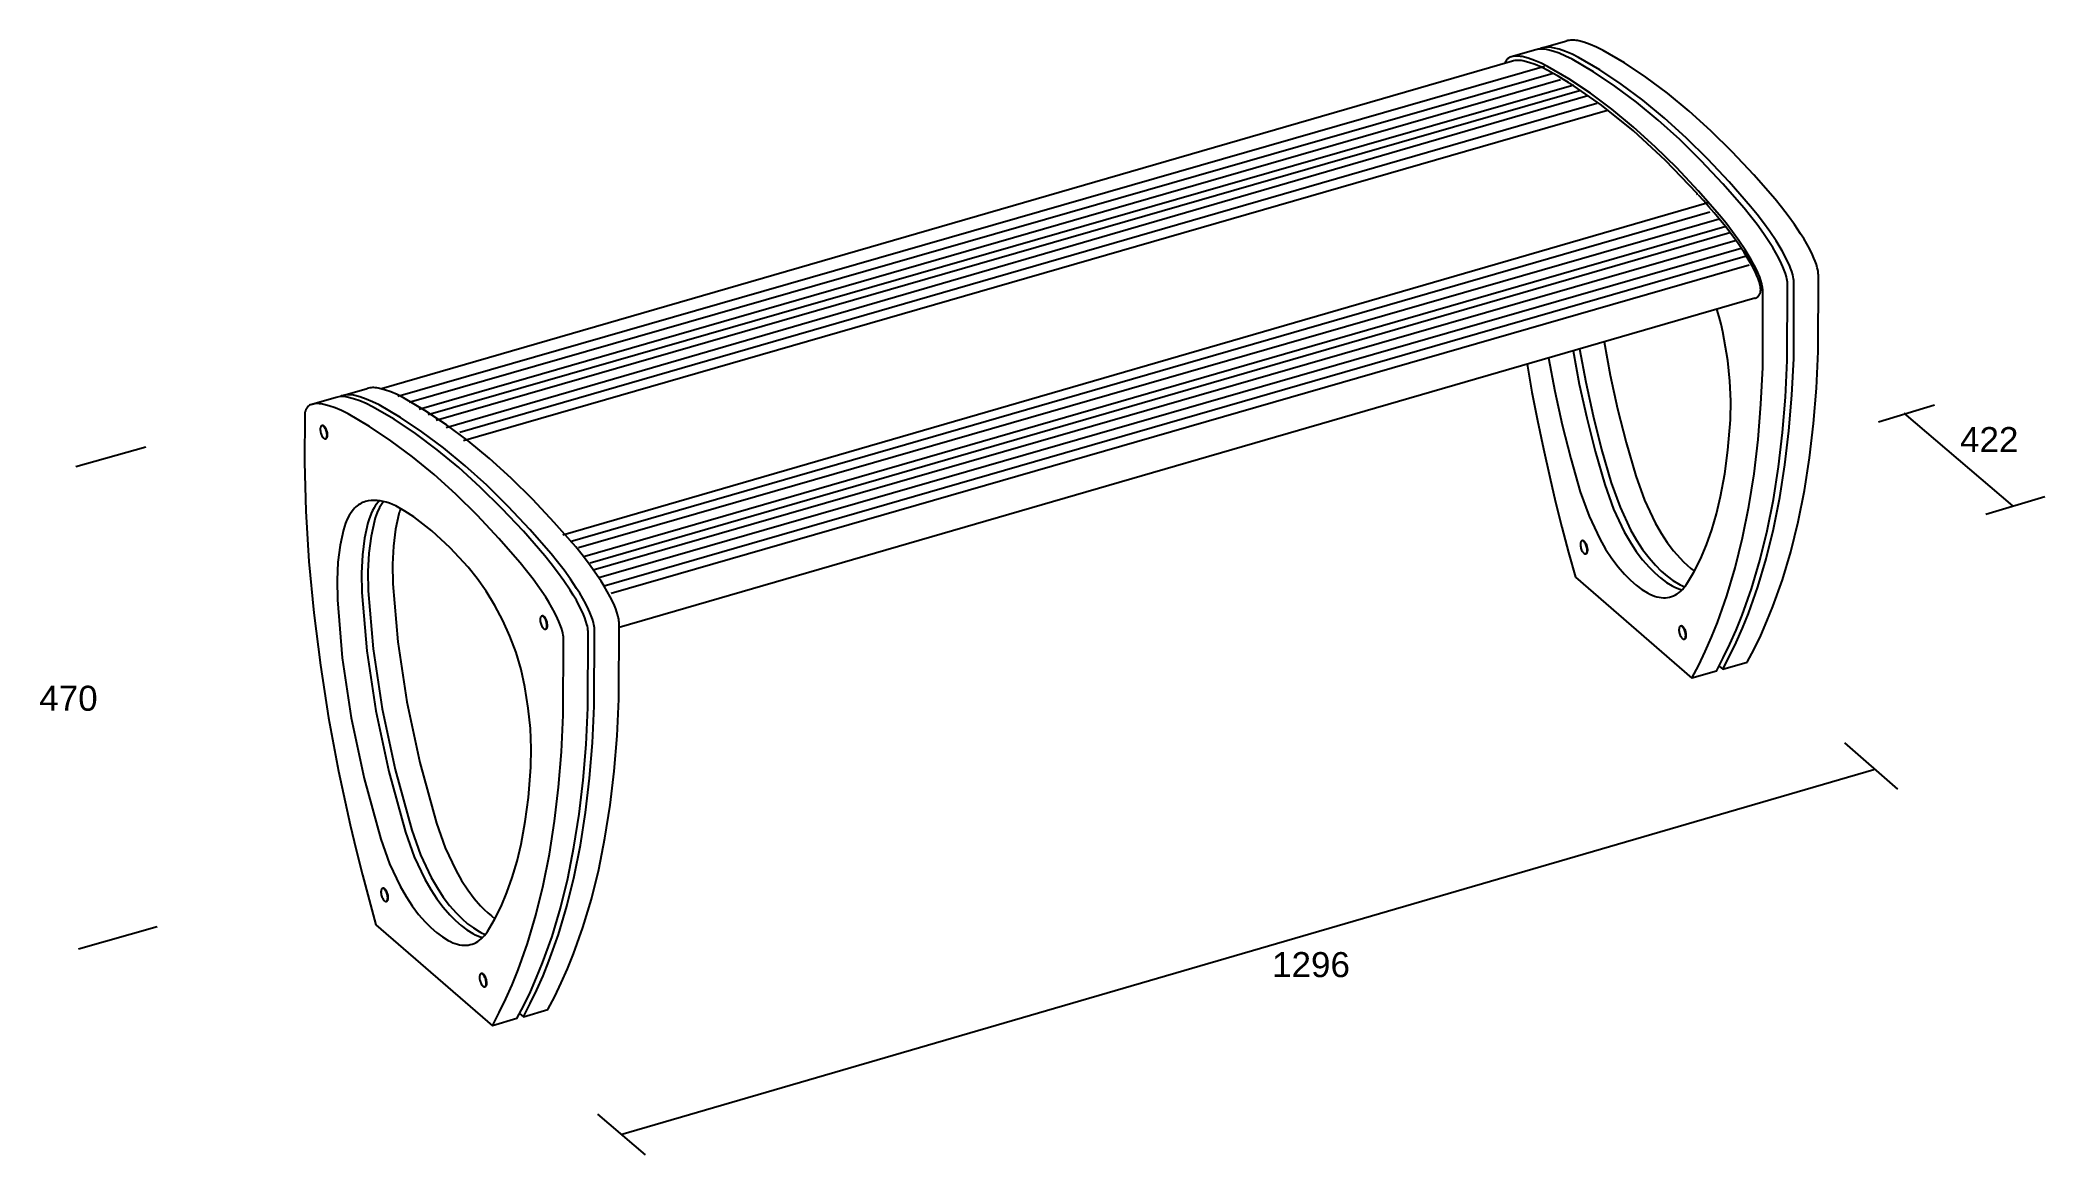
# Model space of a CAD drawing. Extents: x -27 to 225, y 71 to 211.
import ezdxf

# ---------------------------------------------------------------- set-up
doc = ezdxf.new("R2010")
doc.units = 0
doc.layers.add('LIVELLO_1', color=160, linetype='Continuous')
doc.styles.add('STD', font='txt')

# ---------------------------------------------------------------- blocks, each defined once
blk = doc.blocks.new('AI9-BLK2')
at = {"layer": 'LIVELLO_1', "color": 7}
for p, q in [((59.655618, 60.776135), (56.566056, 59.885923)), ((60.458325, 61.007301), (63.547542, 61.899581)), ((56.722119, 59.347454), (-85.517778, 18.10725)), ((60.772862, 58.661536), (-83.442624, 17.158126)), ((61.837741, 57.815765), (-82.017733, 16.413296)), ((62.772051, 56.979985), (-80.789728, 15.520672)), ((64.453602, 56.340575), (-79.636483, 14.849567)), ((65.173972, 55.620205), (-78.644468, 14.12403)), ((66.211635, 54.980796), (-77.357208, 13.204534)), ((67.334047, 54.022026), (-75.663254, 12.631615)), ((68.693826, 53.139392), (-75.185075, 11.579483)), ((81.458249, 41.556292), (-62.69712, -0.281637)), ((81.567803, 40.353954), (-61.767634, -1.137054)), ((82.738102, 39.48579), (-60.748574, -1.89463)), ((83.422643, 38.500148), (-59.949485, -2.954342)), ((84.076866, 37.735337), (-59.249958, -3.797701)), ((84.734535, 36.754173), (-58.874959, -4.680334)), ((85.49659, 35.773355), (-58.175433, -5.658742)), ((85.976147, 34.752917), (-57.49072, -6.711218)), ((86.479131, 33.698029), (-56.636336, -7.618312)), ((91.376679, 34.074234), (91.02149, 34.784957)), ((91.293308, 21.689804), (91.315356, 31.305755)), ((87.199501, 29.51086), (-55.624512, -11.899188)), ((-90.387248, 17.281116), (-87.300442, 18.17374)), ((-91.192539, 17.04995), (-94.279517, 16.160082)), ((-93.020679, 13.479797), (-92.955394, 13.499779)), ((-92.547323, 11.844755), (-92.479799, 11.861981)), ((65.527094, -0.984781), (65.458192, -1.004418)), ((66.000106, -2.622234), (65.931548, -2.644283)), ((64.63826, -5.595007), (79.286117, -18.281916)), ((-65.361213, -10.47533), (-65.292311, -10.455693)), ((-64.887857, -12.113128), (-64.818955, -12.093146)), ((77.923926, -11.72211), (77.856402, -11.741747)), ((78.39487, -13.359564), (78.329414, -13.379201)), ((82.372922, -17.389292), (79.286117, -18.281916)), ((-85.388759, -44.730603), (-85.321063, -44.710966)), ((-84.915403, -46.368057), (-84.847879, -46.34842)), ((-86.209897, -49.316025), (-71.56204, -62.00569)), ((-72.991755, -55.465176), (-72.924231, -55.447951)), ((-72.518571, -57.105386), (-72.450875, -57.082993)), ((-68.475062, -61.115477), (-71.56204, -62.00569))]:
    blk.add_line(p, q, dxfattribs=at)
for points in [[(61.02022, 60.805763), (60.840731, 60.83987), (60.664686, 60.862263), (60.488987, 60.87432), (60.316732, 60.877077), (60.145855, 60.867086), (59.980146, 60.847449), (59.816504, 60.815409), (59.655618, 60.776135)], [(60.328101, 60.965271), (60.277458, 60.945634), (60.227159, 60.921174), (60.176861, 60.894302), (60.12863, 60.864674)], [(61.825339, 61.041752), (61.628624, 61.076203), (61.433287, 61.098252), (61.241395, 61.107898), (61.051915, 61.105486), (60.866569, 61.088261), (60.681912, 61.061389), (60.5038, 61.019359), (60.328101, 60.965271)], [(64.227604, 59.583788), (63.411117, 59.994099), (62.603586, 60.335852), (61.808114, 60.606292), (61.02022, 60.805763)], [(65.032723, 59.814609), (64.217613, 60.227676), (63.408705, 60.567018), (62.610821, 60.83987), (61.825339, 61.041752)], [(64.912145, 61.93162), (64.734033, 61.96366), (64.556955, 61.98812), (64.381255, 61.998111), (64.210379, 62.000522), (64.038124, 61.990876), (63.87207, 61.968483), (63.708773, 61.939199), (63.547542, 61.899581)], [(68.119529, 60.704822), (67.304763, 61.117889), (66.495511, 61.459642), (65.697971, 61.730082), (64.912145, 61.93162)], [(89.76024, 41.964191), (87.074099, 45.04514), (84.371766, 47.929374), (81.657376, 50.601735), (78.938162, 53.068079), (76.219982, 55.312903), (73.505591, 57.336207), (70.803258, 59.13627), (68.119529, 60.704822)], [(57.93307, 59.91555), (57.736355, 59.952413), (57.54343, 59.974462), (57.349127, 59.984452), (57.159991, 59.982041), (56.9743, 59.964815), (56.789988, 59.937599), (56.611532, 59.895913), (56.434454, 59.841825), (56.364518, 59.814609), (56.294238, 59.775335), (56.225681, 59.736061), (56.16298, 59.686796), (56.100279, 59.630296), (56.042402, 59.566562), (55.984524, 59.500072), (55.931814, 59.426347), (55.881171, 59.345043), (55.830873, 59.258915), (55.810202, 59.214818), (55.790221, 59.170721), (55.772995, 59.119044), (55.757148, 59.069779)], [(61.191097, 58.172332), (60.388045, 58.578164), (59.592917, 58.912339), (58.807091, 59.180367), (58.0316, 59.379494), (57.860723, 59.411533), (57.69088, 59.43117), (57.522415, 59.443572), (57.359117, 59.443572), (57.195475, 59.433582), (57.034589, 59.416356), (56.878182, 59.387073), (56.722119, 59.347454)], [(61.140454, 58.691163), (60.325345, 59.101819), (59.516436, 59.443572), (58.718552, 59.716424), (57.93307, 59.91555)], [(82.781166, 39.952945), (80.093647, 43.031482), (77.392692, 45.91296), (74.678301, 48.588076), (71.959087, 51.051664), (69.240907, 53.299245), (66.526516, 55.322549), (63.824183, 57.122267), (61.140454, 58.691163)], [(63.78112, 56.662691), (63.132064, 57.060944), (62.485419, 57.444383), (61.837741, 57.815765), (61.191097, 58.172332)], [(85.867971, 40.840746), (83.180797, 43.92135), (80.479842, 46.805584), (77.765107, 49.478289), (75.045893, 51.944288), (72.326679, 54.189113), (69.615734, 56.215173), (66.911334, 58.014891), (64.227604, 59.583788)], [(86.670679, 41.074323), (83.986949, 44.154928), (81.284961, 47.03675), (78.57057, 49.711867), (75.85239, 52.175454), (73.133176, 54.420279), (70.418441, 56.448751), (67.716452, 58.246057), (65.032723, 59.814609)], [(63.824183, 56.549692), (63.824183, 56.556927), (63.824183, 56.56175), (63.824183, 56.576564), (63.81936, 56.591378), (63.816949, 56.606192), (63.80937, 56.621006), (63.804546, 56.635475), (63.799723, 56.643054), (63.797312, 56.647877), (63.792144, 56.6527)], [(80.018544, 42.480611), (79.975825, 42.69214), (75.977791, 46.864495), (71.959087, 50.582098), (67.943829, 53.822899), (63.94614, 56.574152)], [(87.199501, 29.51086), (87.228784, 29.518095), (87.262202, 29.528086), (87.292863, 29.538076), (87.324902, 29.550134), (87.385192, 29.574939), (87.446514, 29.606634), (87.506803, 29.643496), (87.561925, 29.687938), (87.617391, 29.734791), (87.667689, 29.788879), (87.718332, 29.847791), (87.766219, 29.914281), (87.811694, 29.982838), (87.85338, 30.059319), (87.871984, 30.101005), (87.886797, 30.140279), (87.901267, 30.187132), (87.927105, 30.285318), (87.941919, 30.395905), (87.95191, 30.516484), (87.95191, 30.644297), (87.941919, 30.777277), (87.91987, 30.951599), (87.891621, 31.10904), (87.85338, 31.271304), (87.742792, 31.640274), (87.617391, 32.004076), (87.476142, 32.355476), (87.324902, 32.694817), (86.983149, 33.375913), (86.630371, 34.032548), (86.265191, 34.659555), (85.887609, 35.254523), (85.114529, 36.397951), (84.326291, 37.491768), (83.530819, 38.531843), (82.728111, 39.517829), (82.082845, 40.28264), (81.436201, 41.029881), (80.789556, 41.767821), (80.139122, 42.495425)], [(89.072944, 36.513361), (88.287462, 37.671258), (87.4882, 38.780234), (86.683081, 39.837534), (85.867971, 40.840746)], [(89.878063, 36.744527), (89.092581, 37.904835), (88.294697, 39.016223), (87.485788, 40.073523), (86.670679, 41.074323)], [(92.965213, 37.634395), (92.179731, 38.795048), (91.381847, 39.906436), (90.57535, 40.963736), (89.76024, 41.964191)], [(85.986138, 35.620737), (85.200312, 36.78139), (84.402772, 37.892778), (83.593519, 38.947666), (82.781166, 39.952945)], [(87.483377, 32.9532), (87.129221, 33.663578), (86.761629, 34.347085), (86.37819, 34.998897), (85.986138, 35.620737)], [(90.570182, 33.843068), (90.214993, 34.553791), (89.847401, 35.237298), (89.464996, 35.891177), (89.072944, 36.513361)], [(91.02149, 34.784957), (90.651487, 35.470875), (90.270459, 36.122343), (89.878063, 36.744527)], [(94.462451, 34.966858), (94.108295, 35.677237), (93.738292, 36.360744), (93.357265, 37.014967), (92.965213, 37.634395)], [(88.090747, 31.318157), (87.961556, 31.743282), (87.818929, 32.158761), (87.658043, 32.564593), (87.483377, 32.9532)], [(91.177553, 32.210437), (91.051118, 32.635906), (90.906079, 33.053796), (90.74726, 33.457217), (90.570182, 33.843068)], [(91.98026, 32.444014), (91.854858, 32.867072), (91.711198, 33.284962), (91.550312, 33.688383), (91.376679, 34.074234)], [(95.069822, 33.334227), (94.94442, 33.757285), (94.798003, 34.175175), (94.637118, 34.578251), (94.462451, 34.966858)], [(95.208659, 32.429545), (95.195223, 32.645897), (95.168007, 32.871895), (95.125288, 33.10065), (95.069822, 33.334227)], [(82.511759, -11.267013), (83.696872, -7.933194), (84.751761, -4.38509), (85.671257, -0.635448), (86.456738, 3.308153), (87.106139, 7.433999), (87.614979, 11.734167), (87.982571, 16.191777), (88.206158, 20.799592), (88.229584, 30.415542)], [(86.404028, -10.143567), (87.58673, -6.806992), (88.641618, -3.261644), (89.563525, 0.485586), (90.349007, 4.431943), (90.995652, 8.557445), (91.504837, 12.855546), (91.872084, 17.315567), (92.098427, 21.923382), (92.121853, 31.536921)], [(88.229584, 30.415542), (88.216149, 30.631894), (88.188932, 30.858237), (88.145869, 31.089403), (88.090747, 31.318157)], [(89.488422, -9.253354), (90.675947, -5.919535), (91.728423, -2.371431), (92.650331, 1.37821), (93.436157, 5.321811), (94.085213, 9.450069), (94.591642, 13.747826), (94.959234, 18.205779), (95.185232, 22.81325), (95.208659, 32.429545)], [(91.315356, 31.305755), (91.302954, 31.522107), (91.276082, 31.74845), (91.233019, 31.979616), (91.177553, 32.210437)], [(92.121853, 31.536921), (92.109451, 31.755684), (92.07879, 31.982027), (92.038137, 32.213193), (91.98026, 32.444014)], [(83.369933, 24.342528), (83.178041, 25.294063), (82.956866, 26.243187), (82.707441, 27.192311), (82.425632, 28.131444)], [(64.350594, 22.914191), (65.133664, 18.709797), (66.062807, 14.485421), (67.13492, 10.266557), (68.345871, 6.07422)], [(65.156746, 23.147769), (65.940161, 18.940963), (66.86827, 14.716587), (67.941417, 10.497378), (69.149957, 6.305386)], [(68.243896, 24.037637), (69.025589, 19.833242), (69.955075, 15.606799), (71.028223, 11.387591), (72.236762, 7.195599)], [(84.129576, 14.232206), (84.17264, 16.60002), (84.062052, 19.095648), (83.79299, 21.684637), (83.369933, 24.342528)], [(58.557666, 21.242287), (59.184673, 17.696594), (59.869558, 14.138844), (60.611976, 10.578682), (61.409861, 7.006118), (62.160891, 3.851444), (62.949129, 0.697115), (63.773885, -2.450324), (64.63826, -5.595007)], [(61.267234, 22.023979), (62.046514, 17.819584), (62.976001, 13.593141), (64.049148, 9.373933), (65.257688, 5.181596)], [(85.597531, -10.374733), (86.784022, -7.040569), (87.838566, -3.495222), (88.758407, 0.25442), (89.5463, 4.200777), (90.192944, 8.323867), (90.701785, 12.621969), (91.066965, 17.084401), (91.293308, 21.689804)], [(-85.933428, 18.205779), (-86.11154, 18.24023), (-86.291029, 18.262279), (-86.46449, 18.271925), (-86.637778, 18.274337), (-86.806243, 18.26469), (-86.975914, 18.245053), (-87.139384, 18.213014), (-87.300442, 18.17374)], [(-82.728456, 16.981048), (-83.543393, 17.389292), (-84.352302, 17.733457), (-85.150186, 18.003897), (-85.933428, 18.205779)], [(-92.914914, 16.191777), (-93.111629, 16.226227), (-93.304555, 16.251032), (-93.498858, 16.260678), (-93.688166, 16.258267), (-93.873857, 16.23863), (-94.055758, 16.211758), (-94.234041, 16.169728), (-94.409741, 16.11564), (-94.483639, 16.088768), (-94.551162, 16.054317), (-94.618859, 16.009875), (-94.685177, 15.960955), (-94.745466, 15.904111), (-94.805755, 15.8452), (-94.86346, 15.773886), (-94.916343, 15.700161), (-94.966641, 15.621613), (-95.017112, 15.533074), (-95.039332, 15.481398), (-95.062587, 15.42731), (-95.087219, 15.353585), (-95.108062, 15.274692), (-95.137518, 15.102782), (-95.156121, 14.91089), (-95.158533, 14.869204), (-95.208831, 8.891964), (-95.036749, 2.727999), (-94.644697, -3.59823), (-94.029919, -10.05744), (-93.198962, -16.629648), (-92.153893, -23.277993), (-90.897466, -29.983183), (-89.438296, -36.714899), (-88.684682, -39.871985), (-87.896616, -43.026659), (-87.071688, -46.173754), (-86.209897, -49.316025)], [(-89.70753, 14.964978), (-90.52264, 15.375633), (-91.328965, 15.719798), (-92.126849, 15.990238), (-92.914914, 16.191777)], [(-89.825525, 17.084401), (-90.003809, 17.11644), (-90.183298, 17.136077), (-90.356586, 17.14848), (-90.529875, 17.150891), (-90.699546, 17.1409), (-90.868011, 17.121263), (-91.031481, 17.09198), (-91.192539, 17.04995)], [(-90.520056, 17.23943), (-90.570527, 17.219793), (-90.620997, 17.1974), (-90.671296, 17.168117), (-90.719183, 17.138489)], [(-89.022818, 17.315567), (-89.218155, 17.350018), (-89.412458, 17.372066), (-89.606761, 17.382057), (-89.794864, 17.379645), (-89.981588, 17.364832), (-90.162283, 17.335204), (-90.341772, 17.29593), (-90.520056, 17.23943)], [(-86.620553, 15.857602), (-87.435662, 16.268258), (-88.242159, 16.610011), (-89.039871, 16.880451), (-89.825525, 17.084401)], [(-85.815262, 16.088768), (-86.630371, 16.501835), (-87.435662, 16.841177), (-88.234752, 17.114029), (-89.022818, 17.315567)], [(-64.980013, -2.88544), (-67.66736, 0.197921), (-70.365903, 3.079399), (-73.082705, 5.754515), (-75.802091, 8.218103), (-78.520272, 10.462927), (-81.232251, 12.488988), (-83.934412, 14.28905), (-86.620553, 15.857602)], [(-64.174722, -2.651862), (-66.861035, 0.431498), (-69.563196, 3.310565), (-72.273797, 5.988093), (-74.993183, 8.449269), (-77.714981, 10.696505), (-80.42696, 12.722565), (-83.130326, 14.519872), (-85.815262, 16.088768)], [(-61.087916, -1.759238), (-63.774057, 1.318955), (-66.476218, 4.203189), (-69.190609, 6.875894), (-71.908789, 9.341893), (-74.628175, 11.586717), (-77.342566, 13.610366), (-80.040937, 15.412496), (-82.728456, 16.981048)], [(-92.547323, 11.844755), (-92.535093, 11.849923), (-92.519073, 11.854746), (-92.509254, 11.861981), (-92.49444, 11.86956), (-92.48221, 11.879206), (-92.471186, 11.889197), (-92.458784, 11.901599), (-92.448965, 11.913657), (-92.441558, 11.928471), (-92.43174, 11.945696), (-92.410897, 11.980147), (-92.396083, 12.01701), (-92.383853, 12.061107), (-92.376446, 12.105549), (-92.365422, 12.157225), (-92.358015, 12.265401), (-92.360426, 12.383223), (-92.374034, 12.506213), (-92.396083, 12.634026), (-92.429328, 12.764596), (-92.471186, 12.892409), (-92.519073, 13.012642), (-92.574367, 13.125986), (-92.635862, 13.226583), (-92.700974, 13.315122), (-92.733013, 13.351984), (-92.766086, 13.384024), (-92.799331, 13.416063), (-92.833782, 13.438112), (-92.867027, 13.457749), (-92.884253, 13.465328), (-92.9001, 13.472563), (-92.914914, 13.477386), (-92.929728, 13.482553), (-92.948159, 13.484965), (-92.962801, 13.487377), (-92.977615, 13.487377), (-92.989845, 13.484965), (-93.005865, 13.484965), (-93.020679, 13.479797), (-93.032909, 13.474974), (-93.047723, 13.470151), (-93.061159, 13.462916), (-93.073561, 13.455337), (-93.085791, 13.445691), (-93.09561, 13.4357), (-93.109218, 13.423298), (-93.119036, 13.41124), (-93.128855, 13.394014), (-93.138673, 13.379201), (-93.157104, 13.34475), (-93.171918, 13.307887), (-93.184148, 13.263445), (-93.193967, 13.219348), (-93.201374, 13.167672), (-93.209987, 13.059496), (-93.206197, 12.941329), (-93.193967, 12.818684), (-93.171918, 12.69087), (-93.138673, 12.55789), (-93.09561, 12.432488), (-93.047723, 12.31191), (-92.992429, 12.198911), (-92.93214, 12.098314), (-92.867027, 12.009775), (-92.833782, 11.972913), (-92.801743, 11.938462), (-92.76867, 11.908834), (-92.733013, 11.886785), (-92.700974, 11.867148), (-92.68616, 11.859569), (-92.667729, 11.852334), (-92.653087, 11.847511), (-92.638273, 11.842343), (-92.619842, 11.839932), (-92.605028, 11.83752), (-92.590386, 11.83752), (-92.576778, 11.83752), (-92.562137, 11.839932), (-92.547323, 11.844755)], [(-92.290318, 12.31191), (-92.292902, 12.395626), (-92.312539, 12.565469), (-92.350608, 12.744958), (-92.405901, 12.91928), (-92.477215, 13.081544), (-92.514077, 13.158025), (-92.557141, 13.229339), (-92.600205, 13.290662), (-92.648092, 13.347161), (-92.691155, 13.396426), (-92.739042, 13.438112), (-92.761263, 13.452926), (-92.783312, 13.46774), (-92.806738, 13.479797), (-92.828787, 13.489788), (-92.852214, 13.497023), (-92.871851, 13.50219), (-92.881669, 13.504602), (-92.891488, 13.504602), (-92.905096, 13.504602), (-92.914914, 13.504602), (-92.922321, 13.504602), (-92.93214, 13.504602), (-92.94437, 13.50219), (-92.955394, 13.499779)], [(-68.066991, -3.772896), (-70.75072, -0.694704), (-73.455292, 2.18953), (-76.167272, 4.862236), (-78.885452, 7.328235), (-81.604666, 9.573059), (-84.319229, 11.596708), (-87.023801, 13.396426), (-89.70753, 14.964978)], [(78.663932, -6.430787), (79.555178, -4.933549), (80.374078, -3.298507), (81.121319, -1.525661), (81.79139, 0.379822), (82.382913, 2.410706), (82.896577, 4.559756), (83.422643, 7.406783), (83.823652, 10.41883), (84.129576, 14.232206)], [(-92.479799, 11.861981), (-92.471186, 11.867148), (-92.463779, 11.86956), (-92.453961, 11.871971), (-92.446554, 11.876794), (-92.43174, 11.886785), (-92.41572, 11.898843), (-92.401078, 11.911245), (-92.388676, 11.926059), (-92.376446, 11.945696), (-92.362838, 11.965333), (-92.350608, 11.98497), (-92.340789, 12.007019), (-92.323564, 12.058695), (-92.307544, 12.112783), (-92.300309, 12.176862), (-92.292902, 12.240597), (-92.290318, 12.31191)], [(65.257688, 5.181596), (66.360463, 2.093412), (67.696815, -0.74638), (68.43441, -2.037257), (69.210246, -3.217202), (70.00813, -4.276914), (70.826685, -5.203989)], [(68.345871, 6.07422), (69.44968, 2.983625), (70.783621, 0.143833), (71.521216, -1.144633), (72.297051, -2.324923), (73.094935, -3.387046), (73.91349, -4.311365)], [(69.149957, 6.305386), (70.252732, 3.214791), (71.589084, 0.374999), (72.326679, -0.913467), (73.099759, -2.093757), (73.900054, -3.151057), (74.718953, -4.080199)], [(72.236762, 7.195599), (73.339537, 4.107415), (74.67589, 1.267278), (75.413485, -0.023254), (76.18932, -1.203544), (76.987204, -2.260844), (77.805759, -3.190331)], [(-87.529024, 3.930337), (-87.713509, 3.876249), (-87.894204, 3.804936), (-88.073694, 3.72122), (-88.246982, 3.623035), (-88.415447, 3.512103), (-88.578917, 3.389457), (-88.737564, 3.254065), (-88.891215, 3.104203), (-89.039871, 2.944351), (-89.321507, 2.580549), (-89.580923, 2.172305), (-89.815706, 1.714796), (-90.027063, 1.21319), (-90.296297, 0.382233)], [(-83.711858, 3.391869), (-84.115107, 3.578593), (-84.518355, 3.733622), (-84.912991, 3.859024), (-85.306421, 3.95962), (-85.69365, 4.028522), (-86.073471, 4.067796), (-86.447264, 4.080199), (-86.817268, 4.05815), (-87.177452, 4.008885), (-87.529024, 3.930337)], [(-85.762379, 4.038513), (-85.945658, 3.841798), (-86.121358, 3.625446), (-86.288618, 3.39428), (-86.447264, 3.143477), (-86.632783, 2.801724), (-86.806243, 2.435166), (-87.106139, 1.623846), (-87.209492, 1.272446)], [(-85.248543, 3.945151), (-85.426827, 3.708818), (-85.595292, 3.453191), (-85.75635, 3.173105), (-86.046427, 2.560567), (-86.296025, 1.874649), (-86.404201, 1.506023)], [(-74.613361, -4.30413), (-76.88144, -1.867414), (-79.168122, 0.239606), (-81.448603, 1.997639), (-82.584623, 2.740057), (-83.711858, 3.391869)], [(-83.110689, 3.05735), (-83.165983, 2.895086), (-83.218865, 2.735234), (-83.269336, 2.565735), (-83.317223, 2.395892)], [(-90.296297, 0.382233), (-90.719183, -1.542886), (-90.988417, -3.669543), (-91.099177, -5.968456), (-91.056113, -8.415162)], [(-87.209492, 1.272446), (-87.632377, -0.655429), (-87.901611, -2.779675), (-88.015816, -5.080999), (-87.970341, -7.522538)], [(-86.404201, 1.506023), (-86.827086, -0.419096), (-87.09632, -2.548509), (-87.206908, -4.847422), (-87.164016, -7.288961)], [(-83.317223, 2.395892), (-83.740108, 0.470772), (-84.009342, -1.655885), (-84.122514, -3.954797), (-84.077039, -6.396337)], [(-57.882944, -6.089034), (-58.668426, -4.928726), (-59.463898, -3.81975), (-60.272807, -2.76245), (-61.087916, -1.759238)], [(65.959798, -2.632225), (65.971856, -2.624646), (65.984258, -2.615), (65.997694, -2.607421), (66.007685, -2.595363), (66.020087, -2.58296), (66.029734, -2.570558), (66.040758, -2.555744), (66.050749, -2.541275), (66.067974, -2.506824), (66.082444, -2.469961), (66.096224, -2.425519), (66.10587, -2.379011), (66.113449, -2.332157), (66.120684, -2.223981), (66.118273, -2.103403), (66.10587, -1.978002), (66.082444, -1.850189), (66.050749, -1.722375), (66.007685, -1.594562), (65.959798, -1.471573), (65.904332, -1.360985), (65.844043, -1.257632), (65.778931, -1.173916), (65.745858, -1.134642), (65.71244, -1.100191), (65.680745, -1.073319), (65.644916, -1.046103), (65.611844, -1.026466), (65.59703, -1.019231), (65.579804, -1.014408), (65.563957, -1.006829), (65.549143, -1.004418), (65.531917, -1.002006), (65.517103, -0.999594), (65.501256, -0.999594), (65.488854, -0.999594), (65.47404, -1.002006), (65.458192, -1.004418), (65.44579, -1.009241), (65.430976, -1.014408), (65.418918, -1.021643), (65.405138, -1.028878), (65.39308, -1.038869), (65.383089, -1.051271), (65.370687, -1.063329), (65.361041, -1.078143), (65.350016, -1.090545), (65.342437, -1.10777), (65.325212, -1.13981), (65.307986, -1.179084), (65.29455, -1.22077), (65.284904, -1.267623), (65.277325, -1.316543), (65.27009, -1.424719), (65.272502, -1.542886), (65.284904, -1.668287), (65.307986, -1.796101), (65.340025, -1.926325), (65.383089, -2.054138), (65.430976, -2.172305), (65.486442, -2.285304), (65.546731, -2.388657), (65.611844, -2.474784), (65.644916, -2.511647), (65.677989, -2.548509), (65.710029, -2.575381), (65.745858, -2.600186), (65.778931, -2.617411), (65.793745, -2.627058), (65.81097, -2.632225), (65.825784, -2.63946), (65.841631, -2.644283), (65.858857, -2.646695), (65.873671, -2.649451), (65.889518, -2.649451), (65.904332, -2.649451), (65.916734, -2.646695), (65.931548, -2.644283)], [(66.188208, -2.172305), (66.185796, -2.091345), (66.166159, -1.91909), (66.128263, -1.742013), (66.072797, -1.564935), (66.002862, -1.402671), (65.964621, -1.326534), (65.921558, -1.257632), (65.878494, -1.193898), (65.834397, -1.137054), (65.788921, -1.090545), (65.74069, -1.048515), (65.717608, -1.031634), (65.697971, -1.01682), (65.673166, -1.004418), (65.64974, -0.997183), (65.630103, -0.987192), (65.606676, -0.982369), (65.59703, -0.982369), (65.587039, -0.979957), (65.577393, -0.979957), (65.563957, -0.979957), (65.556377, -0.979957), (65.546731, -0.982369), (65.53674, -0.982369), (65.527094, -0.984781)], [(66.000106, -2.622234), (66.007685, -2.619823), (66.01492, -2.615), (66.02491, -2.612588), (66.032145, -2.609832), (66.048337, -2.597774), (66.062807, -2.587783), (66.07762, -2.57297), (66.093812, -2.5585), (66.10587, -2.541275), (66.115861, -2.521293), (66.128263, -2.499245), (66.13791, -2.477196), (66.156513, -2.425519), (66.170983, -2.371431), (66.178562, -2.310109), (66.185796, -2.243618), (66.188208, -2.172305)], [(-70.245497, -11.038603), (-71.264556, -9.12313), (-72.340287, -7.35304), (-73.460116, -5.740046), (-74.613361, -4.30413)], [(-64.859607, -8.105104), (-65.6475, -6.944796), (-66.442973, -5.833408), (-67.251881, -4.776108), (-68.066991, -3.772896)], [(-61.772629, -7.212824), (-62.560695, -6.052171), (-63.355995, -4.940784), (-64.164903, -3.885895), (-64.980013, -2.88544)], [(-60.969922, -6.981658), (-61.755404, -5.821006), (-62.553288, -4.709618), (-63.358579, -3.652318), (-64.174722, -2.651862)], [(65.931548, -2.644283), (65.944984, -2.637048), (65.959798, -2.632225)], [(73.91349, -4.311365), (74.637649, -5.041725), (75.363186, -5.678379), (76.088379, -6.224426), (76.808748, -6.666777)], [(74.718953, -4.080199), (75.444146, -4.808148), (76.169683, -5.447213), (76.893498, -5.988437), (77.614212, -6.433199)], [(77.805759, -3.190331), (78.253277, -3.652318), (78.706996, -4.080199), (79.158303, -4.47604), (79.608233, -4.830196)], [(-87.970341, -7.522538), (-87.353324, -14.825107), (-86.2223, -22.3709), (-84.59587, -30.02728), (-82.500907, -37.651965)], [(-87.164016, -7.288961), (-86.550445, -14.59153), (-85.417008, -22.137322), (-83.790579, -29.791291), (-81.695789, -37.420799)], [(-84.077039, -6.396337), (-83.461056, -13.701317), (-82.330031, -21.24711), (-80.703601, -28.901078), (-78.608811, -36.530587)], [(-60.275218, -9.882773), (-60.631786, -9.172394), (-60.999377, -8.486476), (-61.382989, -7.834664), (-61.772629, -7.212824)], [(-59.471305, -9.649196), (-59.826495, -8.941229), (-60.194086, -8.25531), (-60.576492, -7.603498), (-60.969922, -6.981658)], [(-56.384328, -8.759328), (-56.739517, -8.048604), (-57.107109, -7.365097), (-57.49072, -6.711218), (-57.882944, -6.089034)], [(70.826685, -5.203989), (71.552222, -5.934349), (72.276036, -6.571003), (73.001573, -7.114294), (73.721943, -7.554578)], [(73.721943, -7.554578), (74.016843, -7.709262), (74.305887, -7.837075), (74.595964, -7.945596), (74.879839, -8.031379), (75.158892, -8.097869), (75.436911, -8.137143), (75.711141, -8.15678), (75.977791, -8.154369), (76.239619, -8.13232), (76.494211, -8.083055), (76.746048, -8.016565), (76.987204, -7.925614), (77.224227, -7.812615), (77.455393, -7.674811), (77.676912, -7.522538), (77.890508, -7.343049), (78.097214, -7.143922), (78.293929, -6.92757), (78.483065, -6.68917), (78.663932, -6.430787)], [(76.808748, -6.666777), (77.130865, -6.829041), (77.45057, -6.969256), (77.765107, -7.082255), (78.075165, -7.168382)], [(77.614212, -6.433199), (77.813338, -6.538963), (78.012465, -6.635082), (78.20918, -6.718453), (78.404517, -6.792178)], [(-91.056113, -8.415162), (-90.44013, -15.714975), (-89.309105, -23.260768), (-87.682676, -30.917493), (-85.587885, -38.544245)], [(-63.364608, -10.772986), (-63.71618, -10.062263), (-64.086355, -9.378756), (-64.467383, -8.727288), (-64.859607, -8.105104)], [(-59.670432, -11.512992), (-59.797039, -11.090279), (-59.939666, -10.674456), (-60.100724, -10.268968), (-60.275218, -9.882773)], [(-58.865141, -11.281826), (-58.990542, -10.859113), (-59.136787, -10.440879), (-59.295433, -10.037802), (-59.471305, -9.649196)], [(-55.778163, -10.389547), (-55.906148, -9.966489), (-56.047397, -9.548599), (-56.208455, -9.14759), (-56.384328, -8.759328)], [(86.265191, -16.265846), (87.126809, -14.61599), (87.95191, -12.89482), (88.737391, -11.107505), (89.488422, -9.253354)], [(-67.478052, -19.380901), (-67.958815, -17.212214), (-68.588234, -15.065919), (-69.359074, -12.990594), (-70.245497, -11.038603)], [(-64.887857, -12.113128), (-64.871837, -12.10796), (-64.859607, -12.103137), (-64.847205, -12.095903), (-64.834975, -12.088323), (-64.821366, -12.075921), (-64.811548, -12.066275), (-64.799318, -12.053872), (-64.789499, -12.039058), (-64.779681, -12.027001), (-64.768656, -12.012187), (-64.751431, -11.975324), (-64.736617, -11.938462), (-64.723181, -11.896431), (-64.71319, -11.849923), (-64.705956, -11.800658), (-64.698549, -11.692482), (-64.70096, -11.57466), (-64.71319, -11.449258), (-64.736617, -11.321101), (-64.768656, -11.190876), (-64.809136, -11.065474), (-64.859607, -10.945241), (-64.914901, -10.831897), (-64.97519, -10.7313), (-65.041508, -10.642761), (-65.073547, -10.603143), (-65.10662, -10.571448), (-65.141071, -10.54182), (-65.174316, -10.519771), (-65.207389, -10.497723), (-65.222203, -10.487732), (-65.239429, -10.482909), (-65.255448, -10.477741), (-65.27009, -10.472918), (-65.284904, -10.470506), (-65.302129, -10.468095), (-65.315738, -10.468095), (-65.330379, -10.468095), (-65.345193, -10.470506), (-65.361213, -10.47533), (-65.373443, -10.477741), (-65.385673, -10.48532), (-65.400487, -10.490144), (-65.413923, -10.500134), (-65.423914, -10.512192), (-65.436144, -10.522183), (-65.448374, -10.534585), (-65.458192, -10.546643), (-65.469389, -10.561457), (-65.479207, -10.576271), (-65.493849, -10.60831), (-65.511074, -10.649996), (-65.522271, -10.691682), (-65.534501, -10.738535), (-65.541908, -10.7878), (-65.549315, -10.895976), (-65.546731, -11.011386), (-65.534501, -11.136788), (-65.511074, -11.267013), (-65.479207, -11.39517), (-65.436144, -11.522983), (-65.388257, -11.643217), (-65.332791, -11.756561), (-65.272674, -11.857157), (-65.207389, -11.945696), (-65.174316, -11.98497), (-65.141071, -12.01701), (-65.109204, -12.044226), (-65.073547, -12.068686), (-65.041508, -12.090735), (-65.025488, -12.098314), (-65.008263, -12.105549), (-64.993621, -12.110372), (-64.97519, -12.11554), (-64.960376, -12.117951), (-64.945562, -12.120363), (-64.929715, -12.120363), (-64.914901, -12.117951), (-64.902671, -12.11554), (-64.887857, -12.113128)], [(-64.630853, -11.643217), (-64.633436, -11.562257), (-64.653073, -11.390002), (-64.691142, -11.210513), (-64.746436, -11.038603), (-64.816543, -10.873927), (-64.854612, -10.797446), (-64.897675, -10.728544), (-64.940739, -10.66481), (-64.985008, -10.605899), (-65.030484, -10.559045), (-65.075959, -10.519771), (-65.101797, -10.502546), (-65.123846, -10.487732), (-65.147272, -10.47533), (-65.169321, -10.465683), (-65.188958, -10.458104), (-65.212385, -10.453281), (-65.222203, -10.450869), (-65.232022, -10.450869), (-65.244424, -10.448458), (-65.253037, -10.448458), (-65.262855, -10.450869), (-65.275085, -10.450869), (-65.282492, -10.453281), (-65.292311, -10.455693)], [(-65.246836, -54.100574), (-64.064134, -50.766755), (-63.009418, -47.218651), (-62.087339, -43.471765), (-61.301857, -39.525408), (-60.655212, -35.401973), (-60.1462, -31.104217), (-59.778608, -26.64144), (-59.554849, -22.033969), (-59.529011, -12.420431)], [(-64.818955, -12.093146), (-64.811548, -12.090735), (-64.804313, -12.088323), (-64.794322, -12.085912), (-64.787088, -12.078677), (-64.768656, -12.068686), (-64.756254, -12.056284), (-64.741612, -12.044226), (-64.72921, -12.027001), (-64.71319, -12.012187), (-64.70096, -11.99255), (-64.691142, -11.970501), (-64.681323, -11.948108), (-64.662892, -11.899188), (-64.648078, -11.842343), (-64.63826, -11.781021), (-64.633436, -11.71453), (-64.630853, -11.643217)], [(-62.75741, -12.405617), (-62.882811, -11.982559), (-63.029055, -11.564669), (-63.187702, -11.161593), (-63.364608, -10.772986)], [(-62.615988, -13.310299), (-62.632008, -13.093947), (-62.656468, -12.867948), (-62.701944, -12.636782), (-62.75741, -12.405617)], [(-61.357151, -52.977128), (-60.172038, -49.642965), (-59.11715, -46.097617), (-58.195242, -42.345563), (-57.409588, -38.401618), (-56.762944, -34.278528), (-56.253931, -29.978015), (-55.888923, -25.520406), (-55.662752, -20.912935), (-55.636914, -11.29664)], [(-59.849921, -35.168396), (-59.340908, -30.870639), (-58.973317, -26.410619), (-58.749558, -21.802804), (-58.726303, -12.189265)], [(-59.529011, -12.420431), (-59.54503, -12.204079), (-59.572074, -11.975324), (-59.615138, -11.74657), (-59.670432, -11.512992)], [(-58.726303, -12.189265), (-58.738534, -11.967745), (-58.766783, -11.744158), (-58.809847, -11.512992), (-58.865141, -11.281826)], [(-55.636914, -11.29664), (-55.652762, -11.077877), (-55.679806, -10.853946), (-55.722869, -10.623124), (-55.778163, -10.389547)], [(78.329414, -13.379201), (78.341816, -13.374377), (78.354218, -13.369554), (78.370066, -13.361975), (78.380056, -13.352329), (78.392114, -13.34475), (78.404517, -13.332347), (78.414507, -13.320289), (78.427943, -13.307887), (78.43759, -13.293073), (78.445169, -13.278259), (78.462394, -13.244153), (78.480653, -13.204534), (78.493056, -13.162849), (78.503046, -13.115995), (78.510281, -13.067075), (78.517516, -12.958899), (78.515104, -12.840732), (78.503046, -12.717742), (78.480653, -12.585106), (78.445169, -12.457293), (78.404517, -12.331892), (78.35663, -12.211313), (78.301164, -12.098314), (78.240875, -11.997373), (78.175762, -11.908834), (78.142689, -11.86956), (78.108238, -11.83752), (78.075165, -11.808237), (78.041748, -11.783432), (78.010053, -11.763795), (77.993861, -11.756561), (77.976636, -11.748981), (77.961822, -11.744158), (77.943563, -11.739335), (77.928749, -11.736924), (77.913935, -11.734167), (77.899121, -11.734167), (77.883274, -11.734167), (77.86846, -11.736924), (77.856402, -11.741747), (77.84021, -11.74657), (77.827808, -11.751393), (77.81575, -11.758972), (77.803347, -11.766207), (77.790945, -11.778609), (77.779921, -11.788255), (77.767863, -11.800658), (77.757872, -11.81306), (77.747881, -11.827874), (77.738235, -11.842343), (77.719632, -11.876794), (77.705162, -11.916413), (77.69276, -11.955687), (77.681736, -12.004952), (77.674156, -12.053872), (77.666922, -12.159637), (77.669333, -12.277804), (77.681736, -12.405617), (77.705162, -12.53343), (77.738235, -12.661243), (77.777509, -12.789056), (77.827808, -12.909634), (77.883274, -13.022633), (77.943563, -13.123574), (78.010053, -13.212113), (78.041748, -13.248976), (78.075165, -13.283427), (78.108238, -13.310299), (78.140278, -13.335103), (78.175762, -13.357152), (78.190576, -13.364387), (78.20539, -13.371966), (78.223994, -13.376789), (78.240875, -13.381612), (78.253277, -13.384024), (78.27188, -13.386435), (78.283938, -13.386435), (78.301164, -13.384024), (78.314944, -13.381612), (78.329414, -13.379201)], [(78.586418, -12.909634), (78.584006, -12.82833), (78.562991, -12.65642), (78.526128, -12.47693), (78.469629, -12.304675), (78.399693, -12.14), (78.359041, -12.063863), (78.319767, -11.994961), (78.276704, -11.930882), (78.231228, -11.874383), (78.183341, -11.825463), (78.140278, -11.785844), (78.115473, -11.766207), (78.092391, -11.754149), (78.069998, -11.741747), (78.046916, -11.731756), (78.027279, -11.724521), (78.004886, -11.719698), (77.993861, -11.717287), (77.981803, -11.71453), (77.971813, -11.71453), (77.964578, -11.71453), (77.952176, -11.71453), (77.941151, -11.717287), (77.933572, -11.719698), (77.923926, -11.72211)], [(79.286117, -18.281916), (80.146701, -16.629648), (80.970079, -14.908478), (81.760729, -13.121163), (82.511759, -11.267013)], [(82.372922, -17.389292), (83.233507, -15.737024), (84.059641, -14.01861), (84.847534, -12.23095), (85.597531, -10.374733)], [(83.178041, -17.155714), (84.040004, -15.505858), (84.862348, -13.787444), (85.652998, -11.999784), (86.404028, -10.143567)], [(-68.336225, -54.993198), (-67.151112, -51.659035), (-66.096224, -48.111275), (-65.176728, -44.361633), (-64.388662, -40.418032), (-63.742018, -36.289775), (-63.233177, -31.99443), (-62.865586, -27.534064), (-62.641827, -22.926594), (-62.615988, -13.310299)], [(78.39487, -13.359564), (78.404517, -13.357152), (78.411751, -13.35474), (78.420364, -13.352329), (78.430355, -13.347161), (78.445169, -13.335103), (78.459983, -13.322701), (78.47583, -13.310299), (78.488232, -13.293073), (78.503046, -13.278259), (78.512693, -13.258622), (78.523717, -13.238985), (78.536119, -13.214525), (78.553345, -13.16526), (78.568159, -13.108761), (78.579183, -13.047438), (78.584006, -12.980948), (78.586418, -12.909634)], [(82.712264, -16.75505), (83.178041, -17.155714), (86.265191, -16.265846)], [(-66.717202, -29.491223), (-66.672933, -27.125821), (-66.785932, -24.632949), (-67.055166, -22.038793), (-67.478052, -19.380901)], [(-72.184052, -50.154561), (-71.292806, -48.65939), (-70.471667, -47.024348), (-69.726666, -45.251846), (-69.056595, -43.346364), (-68.462832, -41.31548), (-67.951408, -39.166429), (-67.422758, -36.319058), (-67.022093, -33.307355), (-66.717202, -29.491223)], [(-64.443956, -53.869752), (-63.258843, -50.533177), (-62.202922, -46.987485), (-61.284631, -43.235432), (-60.498977, -39.294242), (-59.849921, -35.168396)], [(-82.500907, -37.651965), (-81.400716, -40.74256), (-80.061952, -43.582353), (-79.324357, -44.870474), (-78.550933, -46.050764), (-77.753221, -47.110475), (-76.934322, -48.03755)], [(-81.695789, -37.420799), (-80.593014, -40.506227), (-79.256661, -43.351187), (-78.520272, -44.639653), (-77.745814, -45.819598), (-76.946724, -46.876898), (-76.129203, -47.803973)], [(-78.608811, -36.530587), (-77.508447, -39.616359), (-76.169683, -42.458563), (-75.4345, -43.747028), (-74.658837, -44.92973), (-73.860952, -45.987029), (-73.042225, -46.91376)], [(-85.587885, -38.544245), (-84.48511, -41.632429), (-83.148758, -44.472221), (-82.411163, -45.763098), (-81.637911, -46.943388), (-80.837615, -48.003099), (-80.0213, -48.930174)], [(-84.915403, -46.368057), (-84.900589, -46.363234), (-84.888359, -46.355655), (-84.876128, -46.34842), (-84.86252, -46.340841), (-84.85029, -46.331194), (-84.840472, -46.321204), (-84.828069, -46.309146), (-84.818251, -46.296743), (-84.807227, -46.279518), (-84.797408, -46.264704), (-84.780183, -46.232665), (-84.765369, -46.193391), (-84.751933, -46.151705), (-84.742114, -46.104852), (-84.734707, -46.055587), (-84.7273, -45.947411), (-84.729712, -45.829588), (-84.742114, -45.704187), (-84.765369, -45.576374), (-84.797408, -45.448561), (-84.83806, -45.317992), (-84.885947, -45.197758), (-84.943652, -45.084414), (-85.003942, -44.983818), (-85.069054, -44.89769), (-85.102299, -44.860828), (-85.135544, -44.826377), (-85.167411, -44.796749), (-85.200656, -44.772289), (-85.232524, -44.752652), (-85.251127, -44.745417), (-85.265769, -44.740249), (-85.282994, -44.733015), (-85.299014, -44.730603), (-85.313656, -44.728191), (-85.32847, -44.725435), (-85.344489, -44.725435), (-85.359303, -44.725435), (-85.373945, -44.728191), (-85.388759, -44.730603), (-85.402195, -44.735426), (-85.414597, -44.740249), (-85.426827, -44.747829), (-85.439057, -44.755063), (-85.452665, -44.765054), (-85.464895, -44.777112), (-85.474714, -44.787103), (-85.487116, -44.801917), (-85.494523, -44.816386), (-85.505547, -44.8312), (-85.522773, -44.865651), (-85.537415, -44.902513), (-85.553434, -44.946955), (-85.560841, -44.991052), (-85.568248, -45.042729), (-85.578067, -45.150905), (-85.575655, -45.269071), (-85.560841, -45.392061), (-85.537415, -45.522286), (-85.505547, -45.650099), (-85.464895, -45.777912), (-85.417008, -45.900902), (-85.359303, -46.01149), (-85.299014, -46.112431), (-85.236313, -46.20097), (-85.203068, -46.237832), (-85.167411, -46.269527), (-85.135544, -46.301567), (-85.102299, -46.326371), (-85.069054, -46.343252), (-85.051828, -46.353243), (-85.037187, -46.358066), (-85.018755, -46.363234), (-85.003942, -46.368057), (-84.989128, -46.370468), (-84.974486, -46.37288), (-84.958466, -46.37288), (-84.943652, -46.37288), (-84.929011, -46.370468), (-84.915403, -46.368057)], [(-85.301426, -44.705798), (-85.311244, -44.705798), (-85.321063, -44.710966)], [(-84.659776, -45.89849), (-84.662188, -45.817186), (-84.679414, -45.64252), (-84.719893, -45.468198), (-84.775359, -45.29112), (-84.845295, -45.126444), (-84.883535, -45.052719), (-84.926427, -44.983818), (-84.968285, -44.919739), (-85.01376, -44.863239), (-85.059235, -44.816386), (-85.104711, -44.7747), (-85.126931, -44.757475), (-85.150186, -44.742661), (-85.172407, -44.730603), (-85.195661, -44.720612), (-85.217882, -44.713378), (-85.238725, -44.705798), (-85.251127, -44.705798), (-85.260946, -44.703387), (-85.270764, -44.703387), (-85.280583, -44.703387), (-85.291607, -44.703387), (-85.301426, -44.705798)], [(-84.847879, -46.34842), (-84.840472, -46.346008), (-84.830653, -46.340841), (-84.823246, -46.338429), (-84.812222, -46.333606), (-84.79982, -46.323615), (-84.782594, -46.313969), (-84.770364, -46.299155), (-84.754344, -46.284341), (-84.742114, -46.264704), (-84.729712, -46.245067), (-84.719893, -46.22543), (-84.708869, -46.203381), (-84.691644, -46.151705), (-84.677002, -46.097617), (-84.667011, -46.03595), (-84.662188, -45.969804), (-84.659776, -45.89849)], [(-76.129203, -47.803973), (-75.403838, -48.533988), (-74.678474, -49.173398), (-73.953109, -49.714278), (-73.233945, -50.156973)], [(-73.042225, -46.91376), (-72.59109, -47.378503), (-72.141161, -47.808796), (-71.687442, -48.202226), (-71.237512, -48.558793)], [(-80.0213, -48.930174), (-79.295935, -49.657779), (-78.570742, -50.297188), (-77.846583, -50.838068), (-77.126214, -51.280419)], [(-77.126214, -51.280419), (-76.833553, -51.433036), (-76.54227, -51.563261), (-76.252021, -51.671437), (-75.968145, -51.757564), (-75.685303, -51.821643), (-75.408662, -51.863329), (-75.137016, -51.882966), (-74.870365, -51.880554), (-74.608366, -51.858506), (-74.351534, -51.809241), (-74.101937, -51.74275), (-73.858541, -51.649388), (-73.621174, -51.538801), (-73.392592, -51.400997), (-73.170039, -51.248724), (-72.953687, -51.069234), (-72.749565, -50.872519), (-72.551644, -50.653411), (-72.362336, -50.412599), (-72.184052, -50.154561)], [(-76.934322, -48.03755), (-76.20913, -48.767566), (-75.482559, -49.404564), (-74.757194, -49.945444), (-74.039236, -50.39055)], [(-74.039236, -50.39055), (-73.71712, -50.555226), (-73.397587, -50.695441), (-73.082705, -50.80844), (-72.77058, -50.892156)], [(-73.233945, -50.156973), (-73.034819, -50.262737), (-72.835692, -50.358511), (-72.638977, -50.442227), (-72.443468, -50.518363)], [(-72.672222, -55.635019), (-72.705295, -55.595745), (-72.737335, -55.563706), (-72.77058, -55.534078), (-72.806236, -55.509618), (-72.838104, -55.489981), (-72.852917, -55.47999), (-72.871349, -55.475167), (-72.886163, -55.470344), (-72.900804, -55.465176), (-72.916824, -55.462764), (-72.934049, -55.460353), (-72.948863, -55.460353), (-72.962299, -55.460353), (-72.977113, -55.462764), (-72.991755, -55.465176), (-73.004157, -55.470344), (-73.017593, -55.477578), (-73.032407, -55.482402), (-73.044637, -55.492392), (-73.054456, -55.502039), (-73.068064, -55.512029), (-73.080294, -55.526843), (-73.087701, -55.539246), (-73.099931, -55.553715), (-73.109749, -55.568529), (-73.125769, -55.600568), (-73.142995, -55.642254), (-73.152813, -55.681528), (-73.165215, -55.730793), (-73.173828, -55.780058), (-73.181063, -55.888234), (-73.178651, -56.003644), (-73.165215, -56.129046), (-73.142995, -56.259615), (-73.109749, -56.387428), (-73.068064, -56.515241), (-73.017593, -56.633063), (-72.964711, -56.746407), (-72.903216, -56.849415), (-72.838104, -56.935543), (-72.806236, -56.972405), (-72.772991, -57.009268), (-72.739746, -57.036484), (-72.705295, -57.060944), (-72.672222, -57.07817), (-72.657408, -57.090572), (-72.638977, -57.095395), (-72.624163, -57.102974), (-72.609521, -57.105386), (-72.59109, -57.110209), (-72.576276, -57.110209), (-72.561462, -57.112621), (-72.546821, -57.110209), (-72.533213, -57.107798), (-72.518571, -57.105386)], [(-72.261567, -56.633063), (-72.263978, -56.552104), (-72.284993, -56.38226), (-72.321856, -56.202771), (-72.37715, -56.028449), (-72.448463, -55.866185), (-72.485326, -55.789704), (-72.528389, -55.718391), (-72.571453, -55.657068), (-72.616928, -55.598157), (-72.662404, -55.551303), (-72.707879, -55.509618), (-72.732339, -55.492392), (-72.753354, -55.477578), (-72.777987, -55.467932), (-72.797624, -55.457941), (-72.820878, -55.450707), (-72.843099, -55.443127), (-72.852917, -55.443127), (-72.863942, -55.443127), (-72.87376, -55.440716), (-72.883579, -55.440716), (-72.893397, -55.443127), (-72.903216, -55.443127), (-72.914412, -55.445539), (-72.924231, -55.447951)], [(-71.56204, -62.00569), (-70.697838, -60.355834), (-69.875321, -58.634664), (-69.087428, -56.847004), (-68.336225, -54.993198)], [(-68.475062, -61.115477), (-67.61465, -59.463209), (-66.788516, -57.744451), (-66.00045, -55.957136), (-65.246836, -54.100574)], [(-67.669944, -60.8819), (-66.808153, -59.232043), (-65.982019, -57.513285), (-65.193953, -55.72597), (-64.443956, -53.869752)], [(-64.582966, -59.989275), (-63.721175, -58.339419), (-62.896247, -56.621006), (-62.108181, -54.833346), (-61.357151, -52.977128)], [(-72.518571, -57.105386), (-72.506169, -57.100218), (-72.491527, -57.095395), (-72.477919, -57.085749), (-72.465689, -57.07817), (-72.453286, -57.068523), (-72.443468, -57.056121), (-72.430032, -57.043719), (-72.420213, -57.031661), (-72.410395, -57.019259), (-72.402988, -57.004445), (-72.381973, -56.967582), (-72.367331, -56.93072), (-72.354929, -56.889034), (-72.34511, -56.842181), (-72.337703, -56.792916), (-72.329263, -56.68474), (-72.33288, -56.566918), (-72.34511, -56.439105), (-72.367331, -56.310947), (-72.400404, -56.183134), (-72.441056, -56.057732), (-72.491527, -55.937499), (-72.546821, -55.821743), (-72.606938, -55.721147), (-72.672222, -55.635019)], [(-72.450875, -57.082993), (-72.443468, -57.080581), (-72.434855, -57.07817), (-72.425037, -57.073347), (-72.41763, -57.070935), (-72.402988, -57.060944), (-72.388174, -57.048886), (-72.372154, -57.036484), (-72.357513, -57.019259), (-72.34511, -57.004445), (-72.335292, -56.984808), (-72.321856, -56.960347), (-72.312037, -56.94071), (-72.294812, -56.891446), (-72.279998, -56.832534), (-72.268974, -56.770867), (-72.263978, -56.704377), (-72.261567, -56.633063)], [(-68.134515, -60.481235), (-67.669944, -60.8819), (-64.582966, -59.989275)]]:
    blk.add_lwpolyline(points, dxfattribs=at)
blk = doc.blocks.new('AI9-BLK1')
at = {"layer": 'LIVELLO_1', "color": 7}
for p, q in [((-10.465856, 4.7625), (-3.4103, 6.879167)), ((-7.290856, 5.820833), (6.408911, -5.820833)), ((3.057522, -6.879167), (10.465856, -4.645022))]:
    blk.add_line(p, q, dxfattribs=at)

msp = doc.modelspace()

# ---------------------------------------------------------------- linework, layer by layer
at = {"layer": 'LIVELLO_1', "color": 7}
for p, q in [((-22.577778, 157.652737), (-13.758333, 160.122182)), ((199.848611, 122.904126), (206.551389, 117.083293)), ((45.971182, 73.623413), (203.552778, 119.552737)), ((-22.225, 96.974959), (-12.347222, 99.797182)), ((43.038889, 76.16107), (49.036111, 71.045793))]:
    msp.add_line(p, q, dxfattribs=at)

# ---------------------------------------------------------------- block references
for name, p in [('AI9-BLK2', (101.381925, 149.3113)), ('AI9-BLK1', (214.606367, 158.534682))]:
    msp.add_blockref(name, p, dxfattribs=at)

# ---------------------------------------------------------------- texts
at = {"layer": 'LIVELLO_1', "color": 7, "char_height": 3.149801, "attachment_point": 1, "style": 'STD'}
for s, insert in [('\\fArial|b0|i0;\\H3.1498;\\C7;422', (214.400694, 162.622238)), ('\\fArial|b0|i0;\\H3.1498;\\C7;470', (-27.163889, 130.078488)), ('\\fArial|b0|i0;\\H3.1498;\\C7;1296', (127.881944, 96.564599))]:
    msp.add_mtext(s, dxfattribs=dict(at, insert=insert))

doc.saveas('drawing.dxf')
